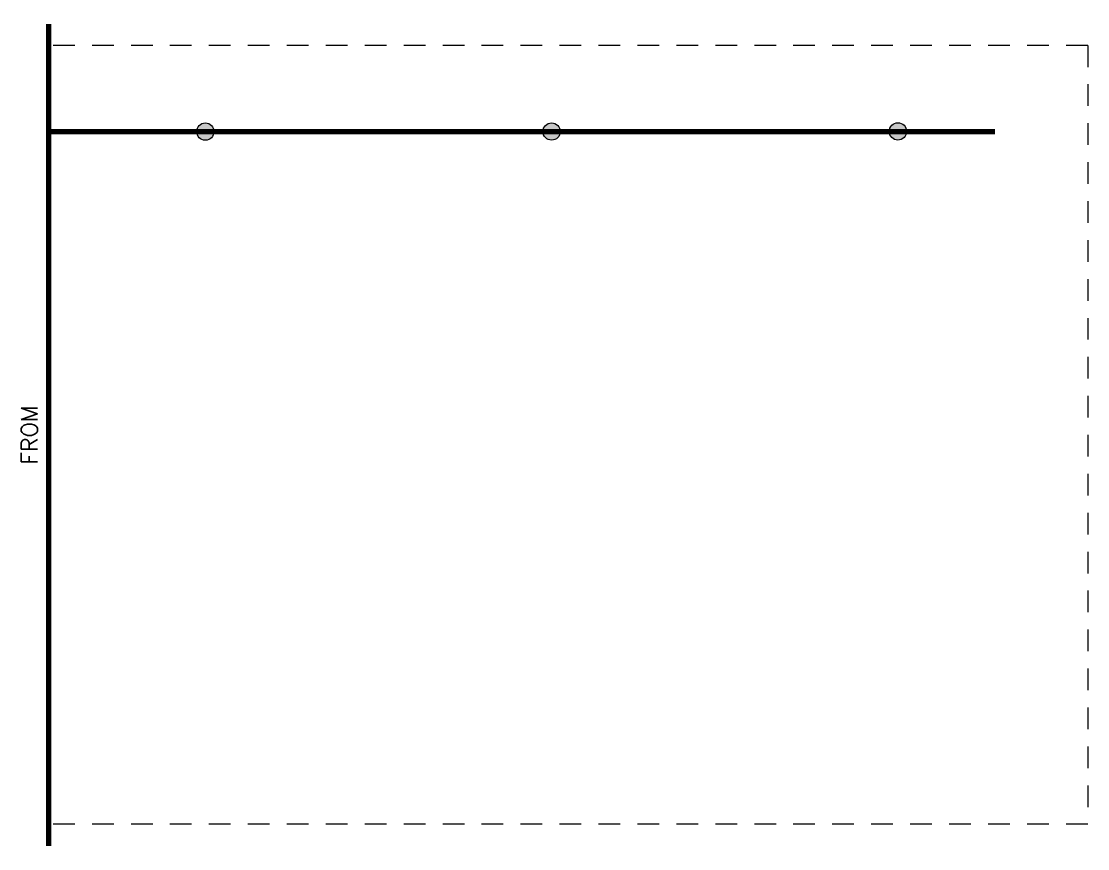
# Model space of a CAD drawing. Header units: inches. Extents: x -0.16 to 6, y -4.64 to 0.14.
import ezdxf
from ezdxf.enums import TextEntityAlignment as Align

# ---------------------------------------------------------------- set-up
doc = ezdxf.new("R2010")
doc.units = ezdxf.units.IN
doc.header["$LTSCALE"] = 0.5
doc.header["$MEASUREMENT"] = 0
doc.linetypes.add('HIDDEN', pattern=[0.375, 0.25, -0.125])
doc.linetypes.add('PHANTOM2', pattern=[1.25, 0.625, -0.125, 0.125, -0.125, 0.125, -0.125])
doc.styles.add('Text', font='SIMPLEX.SHX', dxfattribs={"height": 0.1})

msp = doc.modelspace()

# ---------------------------------------------------------------- hatches: boundary and pattern name
h = msp.add_hatch(color=6)
h.dxf.hatch_style = 1
edge = h.paths.add_edge_path()
edge.add_arc((0.9041, -0.4982), 0.05, 0, 360)
h = msp.add_hatch(color=6)
h.dxf.hatch_style = 1
edge = h.paths.add_edge_path()
edge.add_arc((2.9041, -0.4976), 0.05, 0, 360)
h = msp.add_hatch(color=6)
h.dxf.hatch_style = 1
edge = h.paths.add_edge_path()
edge.add_arc((4.9041, -0.4971), 0.05, 0, 360)

# ---------------------------------------------------------------- linework, layer by layer
at = {"linetype": 'HIDDEN'}
for p, q in [((6, 0), (0, 0)), ((0, -0.0016), (0, -4.4982)), ((6, 0), (6, -4.4982)), ((6, -4.4982), (0, -4.4982))]:
    msp.add_line(p, q, dxfattribs=at)
at = {"color": 0, "linetype": 'PHANTOM2', "const_width": 0.0312}
msp.add_lwpolyline([(0, 0.1234), (0, -4.625)], dxfattribs=at)
at = {"color": 6, "const_width": 0.0312}
msp.add_lwpolyline([(0, -0.4982), (5.4655, -0.4982)], dxfattribs=at)
at = {"color": 6, "linetype": 'ByBlock', "lineweight": -2}
for centre in [(0.9041, -0.4982), (2.9041, -0.4976), (4.9041, -0.4971)]:
    msp.add_circle(centre, 0.05, dxfattribs=at)

# ---------------------------------------------------------------- texts
at = {"color": 0, "style": 'Text'}
msp.add_attdef('FROM', text='CONTINUED ON THIS DRAWING, ABOVE RIGHT', height=0.09375, rotation=90, dxfattribs=at).set_placement((-0.1117, -2.2508), align=Align.MIDDLE_CENTER)

doc.saveas('drawing.dxf')
